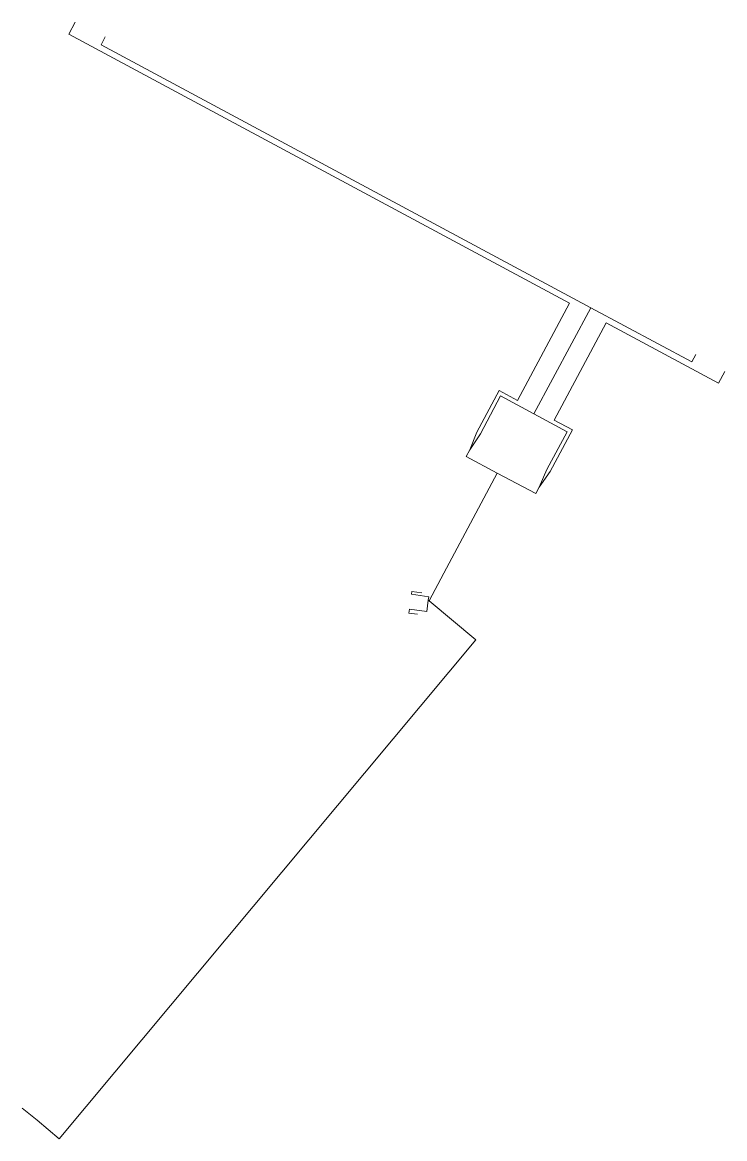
# Model space of a CAD drawing. Header units: metres. Extents: x 434153 to 434241, y 4589427 to 4589567.
import ezdxf

# ---------------------------------------------------------------- set-up
doc = ezdxf.new("R2010")
doc.units = ezdxf.units.M
doc.header["$MEASUREMENT"] = 0
for name, color, linetype, lineweight, true_color in [('01_I_Ascensor_l', 251, 'Continuous', 0, 0x646464), ('01_I_Horitzontal_l', 251, 'Continuous', 0, 0x646464), ('01_I_RampaD_l', 251, 'Continuous', 0, 0x646464)]:
    doc.layers.add(name, color=color, linetype=linetype, lineweight=lineweight, true_color=true_color)

msp = doc.modelspace()

# ---------------------------------------------------------------- linework, layer by layer
at = {"layer": '01_I_Ascensor_l'}
for p, q in [((434209.096948, 4589513.58356, -40), (434209.998522, 4589515.817732, -190)), ((434209.096948, 4589513.58356, -40), (434210.428465, 4589515.587053, -210)), ((434217.806926, 4589508.906486, -40), (434218.741944, 4589511.122983, -210)), ((434217.806926, 4589508.906486, -40), (434219.190073, 4589510.882279, -190)), ((434201.870554, 4589495.867059), (434201.825141, 4589495.521662, -40)), ((434201.562511, 4589493.664431, -40), (434201.492799, 4589493.171808)), ((434154.924428, 4589429.723808, -40), (434153.070236, 4589431.208855))]:
    msp.add_line(p, q, dxfattribs=at)
at = {"layer": '01_I_Horitzontal_l'}
for p, q in [((434217.138212, 4589518.092804, -210), (434224.28052, 4589531.371218, -210)), ((434205.873765, 4589498.152256, -40), (434212.549074, 4589510.681774, -40)), ((434205.873765, 4589498.152256, -40), (434204.031, 4589494.693397, -40)), ((434203.093208, 4589495.696326), (434201.870554, 4589495.867059)), ((434203.916161, 4589494.789447, -40), (434204.031, 4589494.693397, -40)), ((434204.031, 4589494.693397, -40), (434209.880395, 4589489.801028, -40)), ((434202.562374, 4589493.02039), (434201.492799, 4589493.171808)), ((434157.6946, 4589427.406866, -40), (434154.924428, 4589429.723808, -40))]:
    msp.add_line(p, q, dxfattribs=at)
at = {"layer": '01_I_Horitzontal_l', "flags": 128}
for points, elevation in [([(434209.998522, 4589515.817732), (434212.782953, 4589521.0074), (434215.087027, 4589519.771186), (434221.605835, 4589531.921043), (434158.877077, 4589565.577135), (434159.681278, 4589567.076018)], -190), ([(434224.28052, 4589531.371218), (434162.944126, 4589564.280261), (434163.46227, 4589565.245986)], -210), ([(434224.28052, 4589531.371218), (434236.910096, 4589524.595025), (434237.414083, 4589525.534364)], -210), ([(434219.190073, 4589510.882279), (434221.976119, 4589516.074956), (434219.666956, 4589517.3139), (434226.185763, 4589529.463757), (434240.239807, 4589521.923288), (434241.029072, 4589523.394333)], -190), ([(434210.428465, 4589515.587053), (434212.97216, 4589520.328031), (434217.138212, 4589518.092804)], -210), ([(434218.741944, 4589511.122983), (434221.289782, 4589515.859722), (434217.138212, 4589518.092804)], -210), ([(434212.549074, 4589510.681774), (434208.655988, 4589512.75588), (434209.096948, 4589513.58356)], -40), ([(434212.549074, 4589510.681774), (434217.381191, 4589508.107384), (434217.806926, 4589508.906486)], -40), ([(434201.825141, 4589495.521662), (434203.976059, 4589495.2166), (434203.916161, 4589494.789447)], -40), ([(434203.916161, 4589494.789447), (434203.715836, 4589493.360027), (434201.562511, 4589493.664431)], -40)]:
    msp.add_lwpolyline(points, dxfattribs=dict(at, elevation=elevation))
at = {"layer": '01_I_RampaD_l'}
msp.add_line((434209.880395, 4589489.801028, -40), (434157.6946, 4589427.406866, -40), dxfattribs=at)

doc.saveas('drawing.dxf')
